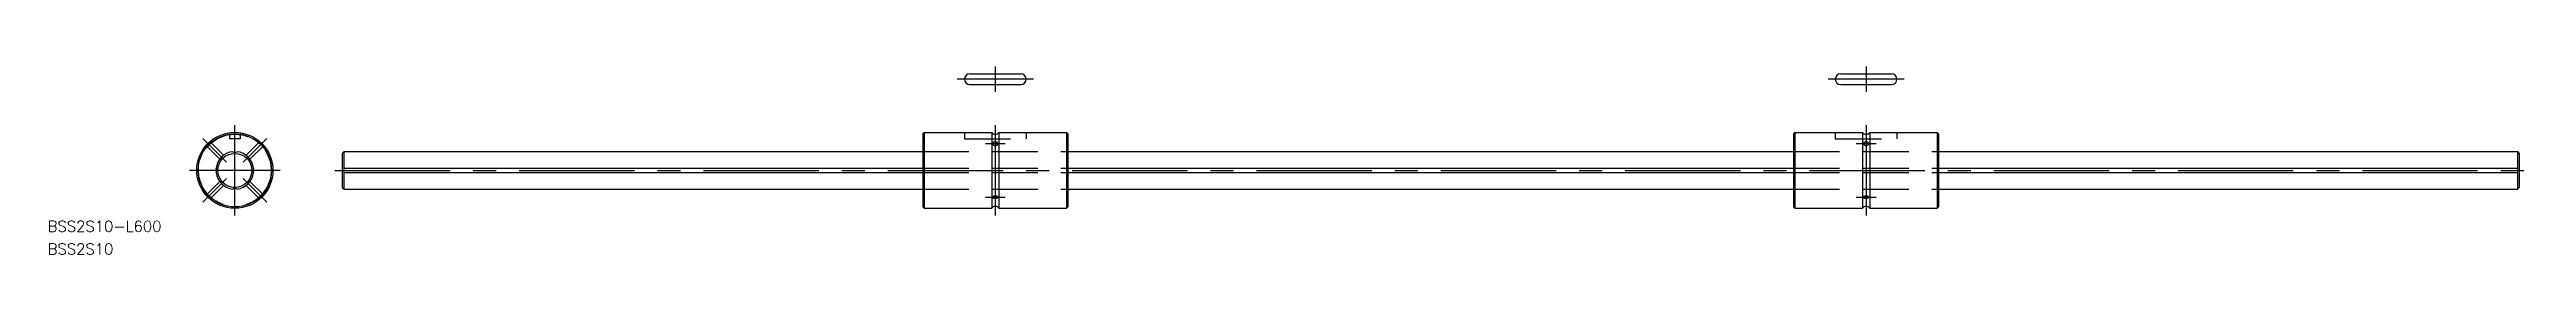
# Model space of a CAD drawing. Extents: x -51 to 632, y -23 to 29.
import ezdxf

# ---------------------------------------------------------------- set-up
doc = ezdxf.new("R2010")
doc.units = 0
doc.linetypes.add('CENTER', pattern=[50.8, 31.75, -6.35, 6.35, -6.35])
doc.linetypes.add('DASHED', pattern=[19.05, 12.7, -6.35])
doc.layers.get('0').update_dxf_attribs({"linetype": 'CONTINUOUS'})
doc.layers.add('CENTER', color=1, linetype='CENTER')
doc.styles.get("Standard").update_dxf_attribs({"font": 'txt.shx', "height": 3, "bigfont": 'bigfont.shx'})

msp = doc.modelspace()

# ---------------------------------------------------------------- linework, layer by layer
at = {"color": 7, "linetype": 'CONTINUOUS'}
for p, q in [((202.61, 26.7), (216.61, 26.7)), ((202.61, 23.7), (216.61, 23.7)), ((442.61, 26.7), (456.61, 26.7)), ((442.61, 23.7), (456.61, 23.7)), ((190.01, 10.5), (189.61, 10.1)), ((189.61, 10.1), (189.61, -10.1)), ((190.01, 10.5), (208.61, 10.5)), ((190.01, 10.5), (190.01, -10.5)), ((208.61, 10.5), (208.61, -10.5)), ((208.88, 7.48), (208.87, 7.41)), ((208.87, 7.41), (208.87, 7.34)), ((208.87, 7.34), (208.88, 7.27)), ((208.91, 7.55), (208.88, 7.48)), ((208.88, 7.27), (208.91, 7.2)), ((208.95, 7.61), (208.91, 7.55)), ((208.91, 7.2), (208.95, 7.14)), ((209.01, 7.67), (208.95, 7.61)), ((208.95, 7.14), (209.01, 7.08)), ((209.07, 7.72), (209.01, 7.67)), ((209.01, 7.08), (209.07, 7.03)), ((209.15, 7.77), (209.07, 7.72)), ((209.07, 7.03), (209.15, 6.98)), ((209.24, 7.81), (209.15, 7.77)), ((209.15, 6.98), (209.24, 6.94)), ((209.33, 7.84), (209.24, 7.81)), ((209.24, 6.94), (209.33, 6.91)), ((209.43, 7.86), (209.33, 7.84)), ((209.33, 6.91), (209.43, 6.89)), ((209.54, 7.87), (209.43, 7.86)), ((209.43, 6.89), (209.54, 6.88)), ((209.64, 7.87), (209.54, 7.87)), ((209.54, 6.88), (209.64, 6.87)), ((209.74, 7.87), (209.64, 7.87)), ((209.64, 6.87), (209.74, 6.88)), ((209.85, 7.85), (209.74, 7.87)), ((209.74, 6.88), (209.85, 6.9)), ((209.94, 7.82), (209.85, 7.85)), ((209.85, 6.9), (209.94, 6.93)), ((210.03, 7.79), (209.94, 7.82)), ((209.94, 6.93), (210.03, 6.96)), ((210.12, 7.75), (210.03, 7.79)), ((210.03, 6.96), (210.12, 7)), ((210.19, 7.7), (210.12, 7.75)), ((210.12, 7), (210.19, 7.05)), ((210.25, 7.64), (210.19, 7.7)), ((210.19, 7.05), (210.25, 7.11)), ((210.3, 7.58), (210.25, 7.64)), ((210.25, 7.11), (210.3, 7.17)), ((210.33, 7.51), (210.3, 7.58)), ((210.3, 7.17), (210.33, 7.24)), ((210.36, 7.44), (210.33, 7.51)), ((210.33, 7.24), (210.36, 7.31)), ((210.36, 7.37), (210.36, 7.44)), ((210.36, 7.31), (210.36, 7.37)), ((210.61, 10.5), (229.21, 10.5)), ((210.61, 10.5), (210.61, -10.5)), ((229.21, 10.5), (229.21, -10.5)), ((229.21, 10.5), (229.61, 10.1)), ((229.61, 10.1), (229.61, -10.1)), ((430.01, 10.5), (429.61, 10.1)), ((429.61, 10.1), (429.61, -10.1)), ((430.01, 10.5), (448.61, 10.5)), ((430.01, 10.5), (430.01, -10.5)), ((448.61, 10.5), (448.61, -10.5)), ((448.88, 7.48), (448.87, 7.41)), ((448.87, 7.41), (448.87, 7.34)), ((448.87, 7.34), (448.88, 7.27)), ((448.91, 7.55), (448.88, 7.48)), ((448.88, 7.27), (448.91, 7.2)), ((448.95, 7.61), (448.91, 7.55)), ((448.91, 7.2), (448.95, 7.14)), ((449.01, 7.67), (448.95, 7.61)), ((448.95, 7.14), (449.01, 7.08)), ((449.07, 7.72), (449.01, 7.67)), ((449.01, 7.08), (449.07, 7.03)), ((449.15, 7.77), (449.07, 7.72)), ((449.07, 7.03), (449.15, 6.98)), ((449.24, 7.81), (449.15, 7.77)), ((449.15, 6.98), (449.24, 6.94)), ((449.33, 7.84), (449.24, 7.81)), ((449.24, 6.94), (449.33, 6.91)), ((449.43, 7.86), (449.33, 7.84)), ((449.33, 6.91), (449.43, 6.89)), ((449.54, 7.87), (449.43, 7.86)), ((449.43, 6.89), (449.54, 6.88)), ((449.64, 7.87), (449.54, 7.87)), ((449.54, 6.88), (449.64, 6.87)), ((449.74, 7.87), (449.64, 7.87)), ((449.64, 6.87), (449.74, 6.88)), ((449.85, 7.85), (449.74, 7.87)), ((449.74, 6.88), (449.85, 6.9)), ((449.94, 7.82), (449.85, 7.85)), ((449.85, 6.9), (449.94, 6.93)), ((450.03, 7.79), (449.94, 7.82)), ((449.94, 6.93), (450.03, 6.96)), ((450.12, 7.75), (450.03, 7.79)), ((450.03, 6.96), (450.12, 7)), ((450.19, 7.7), (450.12, 7.75)), ((450.12, 7), (450.19, 7.05)), ((450.25, 7.64), (450.19, 7.7)), ((450.19, 7.05), (450.25, 7.11)), ((450.3, 7.58), (450.25, 7.64)), ((450.25, 7.11), (450.3, 7.17)), ((450.33, 7.51), (450.3, 7.58)), ((450.3, 7.17), (450.33, 7.24)), ((450.36, 7.44), (450.33, 7.51)), ((450.33, 7.24), (450.36, 7.31)), ((450.36, 7.37), (450.36, 7.44)), ((450.36, 7.31), (450.36, 7.37)), ((450.61, 10.5), (450.61, -10.5)), ((450.61, 10.5), (469.21, 10.5)), ((469.21, 10.5), (469.61, 10.1)), ((469.21, 10.5), (469.21, -10.5)), ((469.61, 10.1), (469.61, -10.1)), ((30.11, 5.2), (29.61, 4.7)), ((29.61, 4.7), (29.61, -4.7)), ((30.11, 5.2), (189.61, 5.2)), ((30.11, -5.2), (30.11, 5.2)), ((30.11, 0.6), (189.61, 0.6)), ((229.61, 5.2), (429.61, 5.2)), ((229.61, 0.6), (429.61, 0.6)), ((469.61, 5.2), (629.11, 5.2)), ((469.61, 0.6), (629.11, 0.6)), ((629.11, 5.2), (629.61, 4.7)), ((629.11, 5.2), (629.11, -5.2)), ((629.61, 4.7), (629.61, -4.7)), ((29.61, -4.7), (30.11, -5.2)), ((30.11, -0.6), (189.61, -0.6)), ((30.11, -5.2), (189.61, -5.2)), ((229.61, -0.6), (429.61, -0.6)), ((229.61, -5.2), (429.61, -5.2)), ((469.61, -0.6), (629.11, -0.6)), ((469.61, -5.2), (629.11, -5.2)), ((629.61, -4.7), (629.11, -5.2)), ((189.61, -10.1), (190.01, -10.5)), ((190.01, -10.5), (208.61, -10.5)), ((208.88, -7.36), (208.87, -7.4)), ((208.87, -7.4), (208.87, -7.45)), ((208.87, -7.45), (208.88, -7.49)), ((208.91, -7.32), (208.88, -7.36)), ((208.88, -7.49), (208.91, -7.53)), ((208.95, -7.28), (208.91, -7.32)), ((208.91, -7.53), (208.95, -7.57)), ((209.01, -7.25), (208.95, -7.28)), ((208.95, -7.57), (209.01, -7.6)), ((209.07, -7.22), (209.01, -7.25)), ((209.01, -7.6), (209.07, -7.63)), ((209.15, -7.19), (209.07, -7.22)), ((209.07, -7.63), (209.15, -7.66)), ((209.24, -7.16), (209.15, -7.19)), ((209.15, -7.66), (209.24, -7.68)), ((209.33, -7.15), (209.24, -7.16)), ((209.24, -7.68), (209.33, -7.7)), ((209.43, -7.13), (209.33, -7.15)), ((209.33, -7.7), (209.43, -7.72)), ((209.54, -7.13), (209.43, -7.13)), ((209.43, -7.72), (209.54, -7.72)), ((209.64, -7.12), (209.54, -7.13)), ((209.54, -7.72), (209.64, -7.72)), ((209.74, -7.13), (209.64, -7.12)), ((209.64, -7.72), (209.74, -7.72)), ((209.85, -7.14), (209.74, -7.13)), ((209.74, -7.72), (209.85, -7.71)), ((209.94, -7.15), (209.85, -7.14)), ((209.85, -7.71), (209.94, -7.69)), ((210.03, -7.18), (209.94, -7.15)), ((209.94, -7.69), (210.03, -7.67)), ((210.12, -7.2), (210.03, -7.18)), ((210.03, -7.67), (210.12, -7.65)), ((210.19, -7.23), (210.12, -7.2)), ((210.12, -7.65), (210.19, -7.62)), ((210.25, -7.27), (210.19, -7.23)), ((210.19, -7.62), (210.25, -7.58)), ((210.3, -7.3), (210.25, -7.27)), ((210.25, -7.58), (210.3, -7.55)), ((210.33, -7.34), (210.3, -7.3)), ((210.3, -7.55), (210.33, -7.51)), ((210.36, -7.38), (210.33, -7.34)), ((210.33, -7.51), (210.36, -7.47)), ((210.36, -7.42), (210.36, -7.38)), ((210.36, -7.47), (210.36, -7.42)), ((210.61, -10.5), (229.21, -10.5)), ((229.21, -10.5), (229.61, -10.1)), ((429.61, -10.1), (430.01, -10.5)), ((430.01, -10.5), (448.61, -10.5)), ((448.88, -7.36), (448.87, -7.4)), ((448.87, -7.4), (448.87, -7.45)), ((448.87, -7.45), (448.88, -7.49)), ((448.91, -7.32), (448.88, -7.36)), ((448.88, -7.49), (448.91, -7.53)), ((448.95, -7.28), (448.91, -7.32)), ((448.91, -7.53), (448.95, -7.57)), ((449.01, -7.25), (448.95, -7.28)), ((448.95, -7.57), (449.01, -7.6)), ((449.07, -7.22), (449.01, -7.25)), ((449.01, -7.6), (449.07, -7.63)), ((449.15, -7.19), (449.07, -7.22)), ((449.07, -7.63), (449.15, -7.66)), ((449.24, -7.16), (449.15, -7.19)), ((449.15, -7.66), (449.24, -7.68)), ((449.33, -7.15), (449.24, -7.16)), ((449.24, -7.68), (449.33, -7.7)), ((449.43, -7.13), (449.33, -7.15)), ((449.33, -7.7), (449.43, -7.72)), ((449.54, -7.13), (449.43, -7.13)), ((449.43, -7.72), (449.54, -7.72)), ((449.64, -7.12), (449.54, -7.13)), ((449.54, -7.72), (449.64, -7.72)), ((449.74, -7.13), (449.64, -7.12)), ((449.64, -7.72), (449.74, -7.72)), ((449.85, -7.14), (449.74, -7.13)), ((449.74, -7.72), (449.85, -7.71)), ((449.94, -7.15), (449.85, -7.14)), ((449.85, -7.71), (449.94, -7.69)), ((450.03, -7.18), (449.94, -7.15)), ((449.94, -7.69), (450.03, -7.67)), ((450.12, -7.2), (450.03, -7.18)), ((450.03, -7.67), (450.12, -7.65)), ((450.19, -7.23), (450.12, -7.2)), ((450.12, -7.65), (450.19, -7.62)), ((450.25, -7.27), (450.19, -7.23)), ((450.19, -7.62), (450.25, -7.58)), ((450.3, -7.3), (450.25, -7.27)), ((450.25, -7.58), (450.3, -7.55)), ((450.33, -7.34), (450.3, -7.3)), ((450.3, -7.55), (450.33, -7.51)), ((450.36, -7.38), (450.33, -7.34)), ((450.33, -7.51), (450.36, -7.47)), ((450.36, -7.42), (450.36, -7.38)), ((450.36, -7.47), (450.36, -7.42)), ((450.61, -10.5), (469.21, -10.5)), ((469.21, -10.5), (469.61, -10.1))]:
    msp.add_line(p, q, dxfattribs=at)
at = {"color": 3, "linetype": 'DASHED'}
for p, q in [((-7.91, 6.88), (-4.15, 3.11)), ((-6.85, 7.94), (-3.09, 4.17)), ((-1.5, 10.39), (-1.5, 8.7)), ((1.5, 8.7), (-1.5, 8.7)), ((1.5, 10.4), (1.5, 8.7)), ((3.13, 4.17), (6.9, 7.94)), ((4.19, 3.11), (7.96, 6.88)), ((201.11, 10.5), (201.11, 8.7)), ((201.11, 8.7), (218.11, 8.7)), ((218.11, 10.5), (218.11, 8.7)), ((441.11, 10.5), (441.11, 8.7)), ((441.11, 8.7), (458.11, 8.7)), ((458.11, 10.5), (458.11, 8.7)), ((189.61, 5.2), (229.61, 5.2)), ((189.61, 0.6), (229.61, 0.6)), ((429.61, 5.2), (469.61, 5.2)), ((429.61, 0.6), (469.61, 0.6)), ((-4.15, -3.11), (-7.91, -6.88)), ((-3.09, -4.17), (-6.85, -7.94)), ((3.13, -4.17), (6.9, -7.94)), ((4.19, -3.11), (7.96, -6.88)), ((189.61, -0.6), (229.61, -0.6)), ((189.61, -5.2), (229.61, -5.2)), ((429.61, -0.6), (469.61, -0.6)), ((429.61, -5.2), (469.61, -5.2))]:
    msp.add_line(p, q, dxfattribs=at)
at = {"color": 7, "linetype": 'CONTINUOUS'}
for radius in [10.5, 10.1, 4.7]:
    msp.add_circle((0.02, 0), radius, dxfattribs=at)
at = {"color": 3, "linetype": 'DASHED'}
msp.add_circle((0.02, 0), 10, dxfattribs=at)
at = {"color": 7, "linetype": 'CONTINUOUS'}
for centre, radius, start, end in [((202.61, 25.2), 1.5, 90, 270), ((216.61, 25.2), 1.5, 270, 90), ((442.61, 25.2), 1.5, 90, 270), ((456.61, 25.2), 1.5, 270, 90), ((209.61, 11.25), 1.25, 216.8699, 323.1301), ((449.61, 11.25), 1.25, 216.8699, 323.1301), ((0.02, 0), 5.2, 96.67213, 173.32787), ((-6.17, 0), 1.19, 329.48856, 30.51144), ((0.02, 6.19), 1.19, 239.48856, 300.51144), ((0.02, 0), 5.2, 6.67213, 83.32787), ((6.21, 0), 1.19, 149.48856, 210.51144), ((0.02, 0), 5.2, 186.67213, 263.32787), ((0.02, -6.19), 1.19, 59.48856, 120.51144), ((0.02, 0), 5.2, 276.67213, 353.32787), ((209.61, -11.25), 1.25, 36.8699, 143.1301), ((449.61, -11.25), 1.25, 36.8699, 143.1301)]:
    msp.add_arc(centre, radius, start, end, dxfattribs=at)
at = {"layer": 'CENTER', "color": 1, "linetype": 'CENTER'}
for p, q in [((209.61, 28.7), (209.61, 21.7)), ((449.61, 28.7), (449.61, 21.7)), ((220.11, 25.2), (199.11, 25.2)), ((460.11, 25.2), (439.11, 25.2)), ((-8.82, 8.84), (-2.24, 2.26)), ((0, -12.5), (0, 12.5)), ((2.28, 2.26), (8.86, 8.84)), ((206.87, 7.42), (212.36, 7.42)), ((209.61, 12.5), (209.61, -12.5)), ((446.87, 7.42), (452.36, 7.42)), ((449.61, 12.5), (449.61, -12.5)), ((12.52, 0), (-12.48, 0)), ((27.61, 0), (631.61, 0)), ((-2.24, -2.26), (-8.82, -8.84)), ((2.28, -2.26), (8.86, -8.84)), ((206.87, -7.42), (212.36, -7.42)), ((446.87, -7.42), (452.36, -7.42))]:
    msp.add_line(p, q, dxfattribs=at)

# ---------------------------------------------------------------- texts
at = {"color": 7, "linetype": 'CONTINUOUS'}
for s, p in [('BSS2S10-L600', (-51.57, -16.97)), ('BSS2S10', (-51.57, -23.25))]:
    msp.add_text(s, height=3, dxfattribs=at).set_placement(p)

doc.saveas('drawing.dxf')
